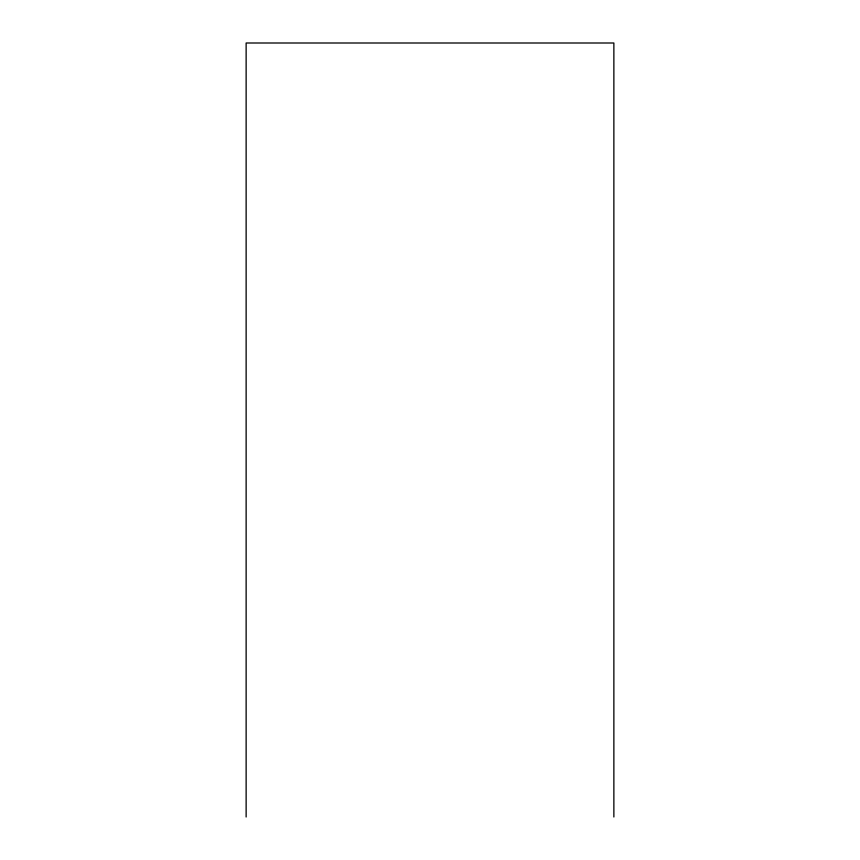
<?xml version="1.0" encoding="UTF-8"?>
<svg xmlns="http://www.w3.org/2000/svg" width="860" height="860" viewBox="0 0 860 860"><rect width="100%" height="100%" fill="white"/><g stroke="black" fill="none" stroke-linecap="round" stroke-linejoin="round"><path stroke-width="1.29" d="M613.868 817L613.868 43L246.132 43L246.132 817"/></g></svg>
